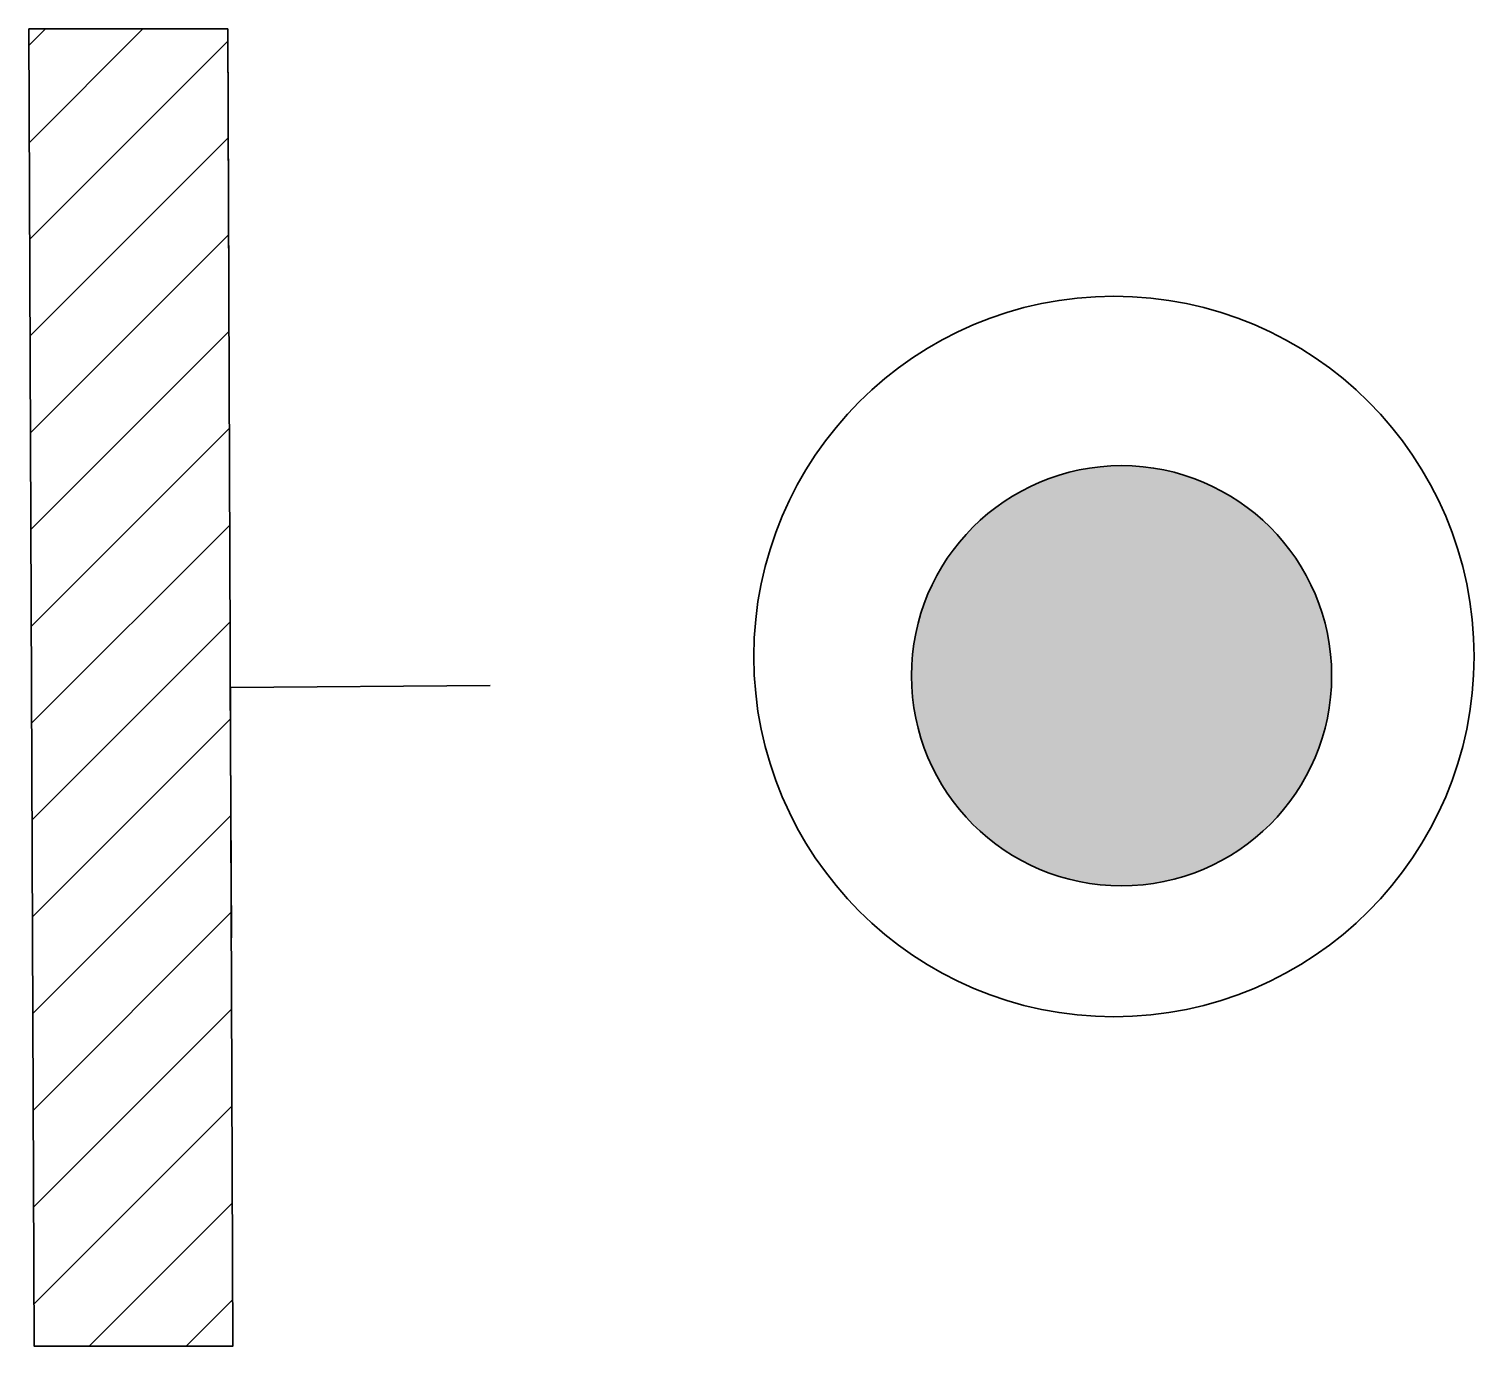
# Model space of a CAD drawing. Header units: metres. Extents: x 5307 to 5373.8, y 613.1 to 674.
import ezdxf

# ---------------------------------------------------------------- set-up
doc = ezdxf.new("R2010")
doc.units = ezdxf.units.M
doc.linetypes.add('ACAD_ISO03W100', pattern=[30, 12, -18])

msp = doc.modelspace()

# ---------------------------------------------------------------- hatches: boundary and pattern name
at = {"linetype": 'ACAD_ISO03W100', "lineweight": 30}
h = msp.add_hatch(dxfattribs=at)
h.set_pattern_fill('LINE', color=256, angle=45)
h.paths.add_polyline_path([(5316.204, 673.975), (5316.445, 613.121), (5307.256, 613.121), (5307.016, 673.975)])
h = msp.add_hatch(color=256, dxfattribs=at)
h.dxf.hatch_style = 1
edge = h.paths.add_edge_path()
edge.add_arc((5357.502, 644.09), 9.708, 0, 360)

# ---------------------------------------------------------------- linework, layer by layer
for p, q in [((5316.204, 673.975), (5316.445, 613.121)), ((5316.324, 643.548), (5340.444, 643.736))]:
    msp.add_line(p, q, dxfattribs=at)
at = {"lineweight": 30}
msp.add_line((5340.444, 643.736), (5340.444, 643.736), dxfattribs=at)
at = {"color": 255, "lineweight": 30, "transparency": 33554508}
msp.add_lwpolyline([(5316.204, 673.975), (5316.445, 613.121), (5307.256, 613.121), (5307.016, 673.975)], close=True, dxfattribs=at)
at = {"lineweight": 30}
for centre, radius in [((5357.153, 644.981), 16.641), ((5357.502, 644.09), 9.708)]:
    msp.add_circle(centre, radius, dxfattribs=at)

doc.saveas('drawing.dxf')
